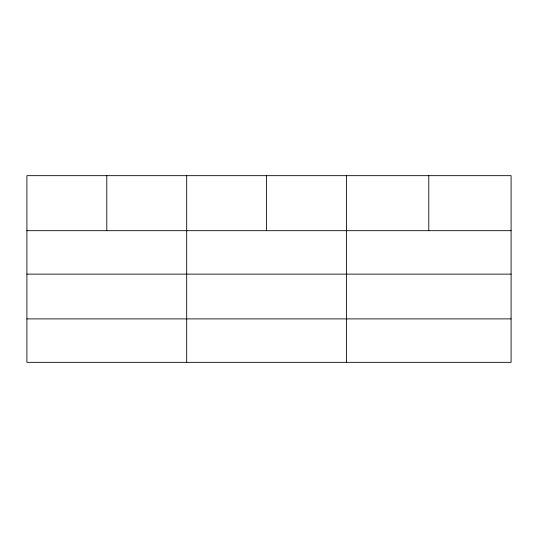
<?xml version="1.0" encoding="UTF-8"?>
<svg xmlns="http://www.w3.org/2000/svg" width="538" height="538" viewBox="0 0 538 538"><rect width="100%" height="100%" fill="white"/><g stroke="black" fill="none" stroke-linecap="round" stroke-linejoin="round"><path stroke-width="0.81" d="M511.1 274.131L511.1 175.664L26.9 175.664L26.9 362.336L511.1 362.336L511.1 274.131L26.9 274.131M26.9 230.688L511.1 230.688M26.9 318.893L511.1 318.893M428.786 175.664L428.786 230.688M346.472 175.664L346.472 362.336M266.579 175.664L266.579 230.688M186.686 175.664L186.686 362.336M106.793 175.664L106.793 230.688"/></g></svg>
